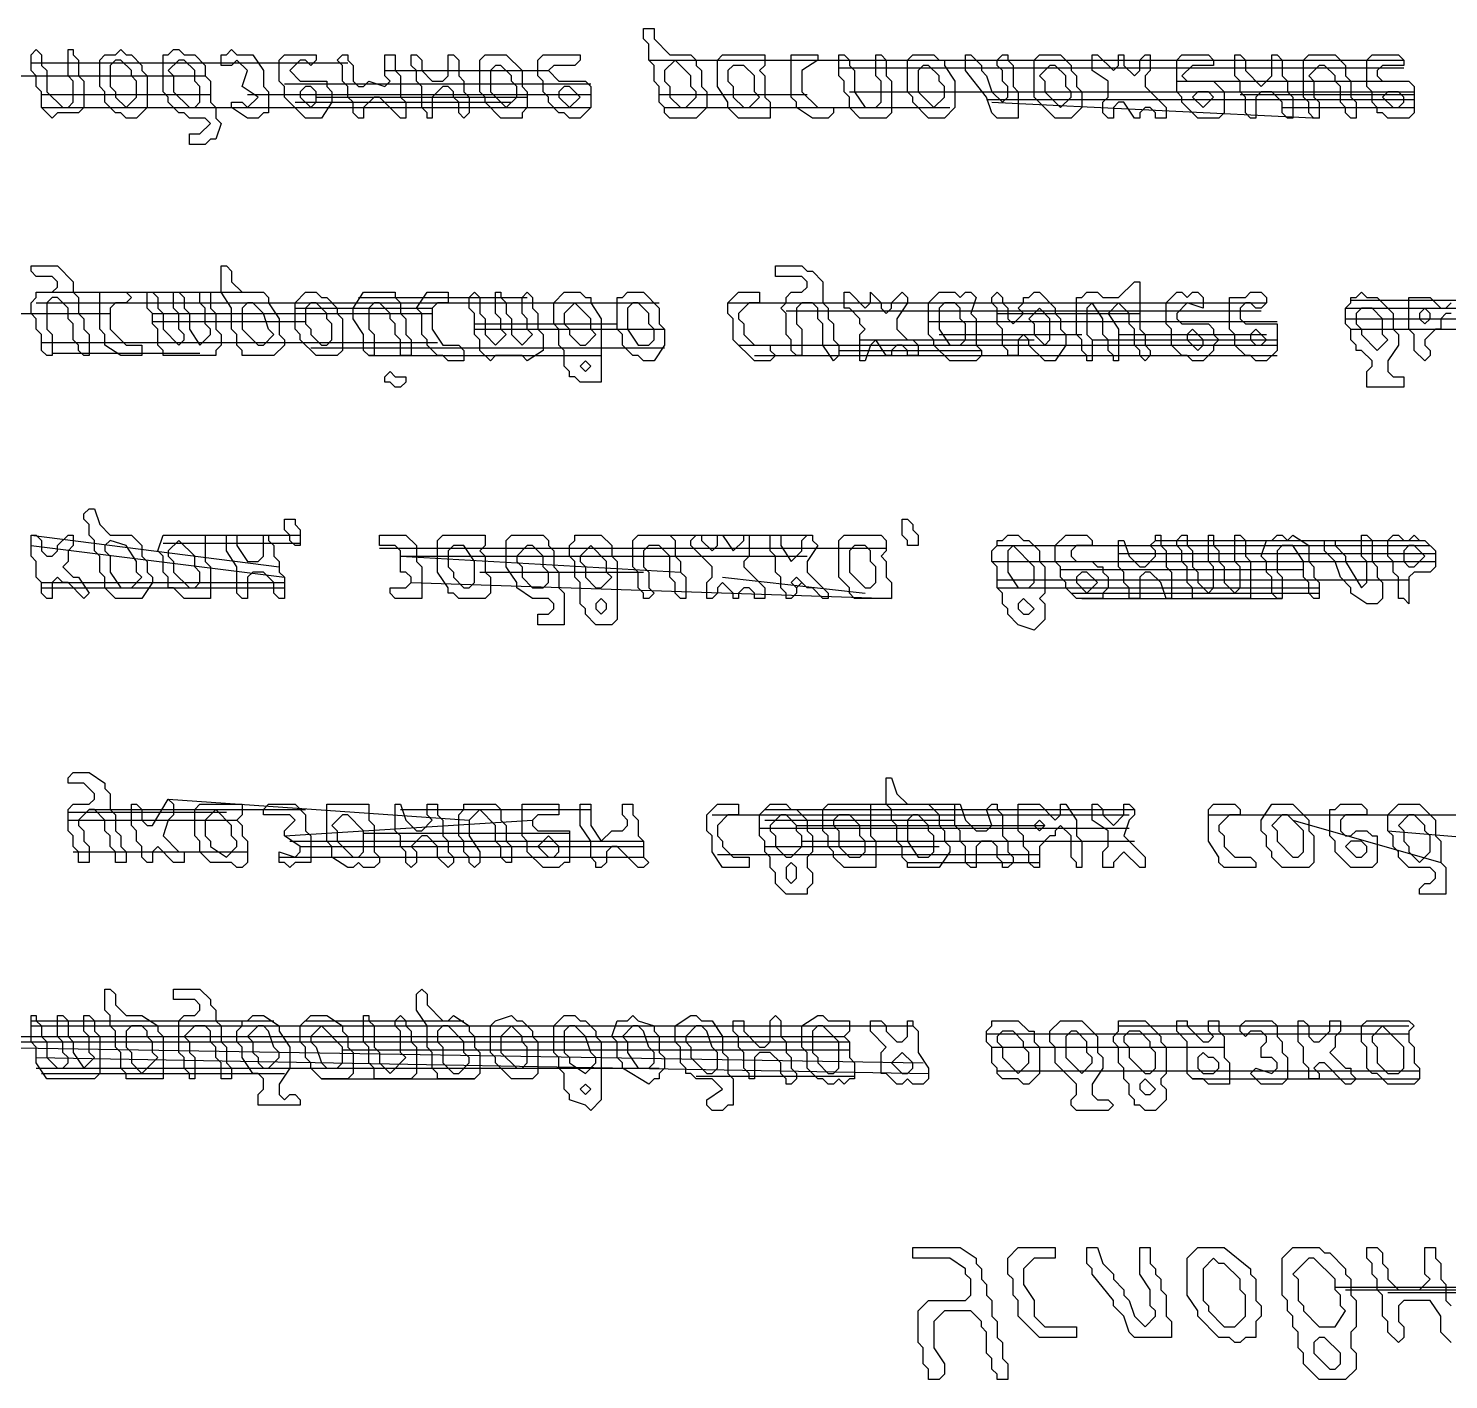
# Model space of a CAD drawing. Header units: metres. Extents: x 5 to 1373, y 11 to 1224.
# Drawn here: x 299.5 to 568.5, y 968 to 1224 of the extents above; entities that cross this region are included whole.
import ezdxf

# ---------------------------------------------------------------- set-up
doc = ezdxf.new("R2010")
doc.units = ezdxf.units.M
doc.layers.add('TRACE_DETAIL', color=7, linetype='Continuous')
doc.layers.add('TRACE_MAIN', color=7, linetype='Continuous')

msp = doc.modelspace()

# ---------------------------------------------------------------- linework, layer by layer
at = {"layer": 'TRACE_DETAIL'}
for points in [[(426, 1207), (421, 1207), (420, 1208), (420, 1209), (419, 1210), (419, 1213), (418, 1214), (418, 1217), (417, 1218), (417, 1221), (416, 1222), (416, 1224), (418, 1224), (418, 1222), (421, 1219), (425, 1219), (426, 1218), (426, 1217), (427, 1216), (427, 1213), (428, 1212), (428, 1209)], [(304, 1207), (302, 1209), (302, 1212), (301, 1213), (301, 1215), (300, 1216), (300, 1219), (301, 1220), (302, 1219), (302, 1217), (303, 1216), (303, 1212), (306, 1209), (307, 1209), (308, 1210), (308, 1214), (307, 1215), (307, 1220), (308, 1220), (308, 1219), (309, 1218), (309, 1215), (310, 1214), (310, 1209), (309, 1208), (305, 1208)], [(320, 1207), (318, 1207), (317, 1208), (316, 1208), (314, 1210), (314, 1212), (313, 1213), (313, 1218), (314, 1219), (316, 1219), (317, 1220), (318, 1219), (319, 1219), (321, 1217), (321, 1216), (322, 1215), (322, 1209)], [(333, 1202), (330, 1202), (330, 1204), (332, 1204), (334, 1206), (333, 1207), (330, 1207), (329, 1208), (328, 1208), (326, 1210), (326, 1211), (325, 1212), (325, 1219), (326, 1219), (327, 1220), (328, 1220), (329, 1219), (331, 1219), (333, 1217), (333, 1215), (334, 1214), (334, 1210), (335, 1209), (335, 1207), (336, 1206), (335, 1203), (334, 1203)], [(343, 1207), (341, 1207), (338, 1209), (338, 1210), (340, 1210), (341, 1209), (343, 1211), (340, 1213), (341, 1216), (339, 1218), (338, 1217), (336, 1217), (336, 1219), (337, 1219), (338, 1220), (339, 1219), (342, 1219), (344, 1216), (344, 1213), (345, 1212), (345, 1208), (344, 1208)], [(355, 1207), (352, 1207), (348, 1211), (348, 1213), (347, 1214), (347, 1218), (348, 1219), (354, 1219), (354, 1218), (353, 1217), (352, 1218), (351, 1218), (349, 1216), (351, 1214), (356, 1214), (356, 1213), (357, 1212), (357, 1210)], [(362, 1207), (361, 1208), (361, 1210), (360, 1211), (360, 1213), (359, 1214), (359, 1217), (358, 1218), (359, 1219), (360, 1219), (360, 1218), (361, 1217), (361, 1214), (362, 1213), (363, 1213), (364, 1214), (367, 1213), (368, 1214), (367, 1215), (367, 1219), (369, 1219), (369, 1216), (370, 1215), (370, 1211), (371, 1210), (371, 1207), (370, 1207), (366, 1211), (365, 1211), (363, 1209), (363, 1207)], [(375, 1207), (375, 1208), (374, 1209), (374, 1213), (373, 1214), (373, 1216), (372, 1217), (372, 1219), (373, 1219), (374, 1218), (374, 1216), (376, 1214), (378, 1214), (379, 1215), (379, 1219), (380, 1219), (381, 1218), (381, 1215), (382, 1214), (382, 1212), (383, 1211), (383, 1208), (382, 1207), (381, 1208), (381, 1210), (380, 1211), (380, 1212), (379, 1213), (378, 1213), (376, 1211), (376, 1207)], [(393, 1207), (389, 1207), (386, 1210), (386, 1211), (385, 1212), (385, 1218), (386, 1219), (390, 1219), (393, 1216), (393, 1213), (394, 1212), (394, 1209), (393, 1208)], [(404, 1207), (402, 1207), (401, 1208), (400, 1208), (398, 1210), (398, 1211), (397, 1212), (397, 1214), (396, 1215), (396, 1218), (397, 1219), (404, 1219), (404, 1218), (403, 1217), (399, 1217), (398, 1216), (400, 1214), (405, 1214), (406, 1213), (406, 1209)], [(434, 1207), (432, 1209), (432, 1210), (430, 1213), (430, 1218), (431, 1219), (439, 1219), (439, 1217), (438, 1216), (439, 1215), (439, 1211), (440, 1210), (440, 1207)], [(451, 1207), (448, 1207), (445, 1209), (445, 1210), (444, 1211), (444, 1219), (449, 1219), (449, 1218), (446, 1216), (446, 1212), (449, 1209), (452, 1209), (452, 1208)], [(462, 1207), (457, 1207), (455, 1209), (455, 1211), (454, 1212), (454, 1214), (453, 1215), (453, 1219), (454, 1219), (455, 1218), (455, 1217), (456, 1216), (456, 1212), (458, 1209), (460, 1209), (461, 1210), (461, 1214), (460, 1215), (460, 1219), (461, 1219), (462, 1218), (462, 1215), (463, 1214), (463, 1208)], [(473, 1207), (470, 1207), (467, 1210), (467, 1211), (466, 1212), (466, 1218), (467, 1219), (471, 1219), (472, 1218), (473, 1218), (473, 1217), (475, 1214), (475, 1209)], [(487, 1207), (483, 1207), (482, 1208), (481, 1211), (477, 1216), (477, 1219), (478, 1219), (480, 1217), (480, 1216), (481, 1215), (482, 1212), (484, 1210), (485, 1211), (485, 1213), (484, 1214), (484, 1216), (483, 1217), (483, 1218), (484, 1219), (485, 1219), (485, 1218), (486, 1217), (486, 1213), (487, 1212)], [(497, 1207), (494, 1207), (490, 1211), (490, 1218), (491, 1219), (495, 1219), (497, 1217), (497, 1216), (498, 1215), (498, 1213), (499, 1212), (499, 1209)], [(504, 1207), (503, 1208), (503, 1210), (504, 1211), (504, 1214), (501, 1216), (501, 1219), (502, 1219), (505, 1216), (506, 1217), (506, 1219), (507, 1219), (507, 1217), (509, 1215), (510, 1216), (510, 1218), (511, 1219), (512, 1219), (512, 1216), (511, 1215), (511, 1213), (515, 1209), (515, 1207), (513, 1207), (513, 1208), (512, 1209), (511, 1209), (510, 1208), (510, 1207), (509, 1207), (507, 1210), (506, 1210), (505, 1209), (505, 1207)], [(525, 1207), (521, 1207), (518, 1210), (518, 1211), (517, 1212), (517, 1218), (518, 1219), (523, 1219), (524, 1218), (524, 1217), (520, 1217), (518, 1215), (519, 1214), (524, 1214), (526, 1212), (526, 1208)], [(531, 1207), (530, 1208), (530, 1211), (529, 1212), (529, 1214), (528, 1215), (528, 1219), (529, 1219), (530, 1218), (530, 1216), (533, 1213), (535, 1215), (535, 1219), (536, 1219), (537, 1218), (537, 1215), (538, 1214), (538, 1212), (539, 1211), (539, 1207), (538, 1207), (537, 1208), (537, 1210), (535, 1212), (533, 1212), (532, 1211), (532, 1207)], [(551, 1207), (550, 1207), (549, 1208), (549, 1209), (548, 1210), (548, 1213), (547, 1214), (547, 1215), (545, 1217), (544, 1217), (542, 1215), (543, 1214), (543, 1211), (544, 1210), (544, 1207), (543, 1207), (542, 1208), (542, 1210), (541, 1211), (541, 1218), (542, 1219), (547, 1219), (549, 1217), (549, 1215), (550, 1214), (550, 1211), (551, 1210)], [(561, 1207), (557, 1207), (556, 1208), (555, 1208), (555, 1209), (554, 1210), (554, 1212), (553, 1213), (553, 1218), (554, 1219), (559, 1219), (560, 1218), (560, 1217), (556, 1217), (555, 1216), (555, 1215), (556, 1214), (561, 1214), (562, 1213), (562, 1208)], [(318, 1209), (320, 1211), (320, 1214), (319, 1215), (319, 1216), (317, 1218), (316, 1218), (315, 1217), (315, 1213), (316, 1212), (316, 1211)], [(331, 1209), (332, 1210), (332, 1213), (331, 1214), (331, 1216), (329, 1218), (328, 1218), (326, 1216), (327, 1215), (327, 1212), (330, 1209)], [(390, 1209), (392, 1211), (392, 1213), (391, 1214), (391, 1215), (389, 1217), (388, 1217), (387, 1216), (387, 1212)], [(424, 1209), (426, 1211), (426, 1212), (425, 1213), (425, 1215), (422, 1218), (420, 1216), (420, 1214), (421, 1213), (421, 1211), (423, 1209)], [(436, 1209), (438, 1211), (437, 1212), (437, 1215), (435, 1217), (433, 1217), (432, 1216), (432, 1214), (433, 1213), (433, 1211), (435, 1209)], [(471, 1209), (473, 1211), (473, 1213), (472, 1214), (472, 1215), (470, 1217), (469, 1217), (468, 1216), (468, 1212)], [(495, 1209), (497, 1211), (497, 1212), (496, 1213), (496, 1215), (494, 1217), (493, 1217), (491, 1215), (492, 1214), (492, 1212)], [(353, 1209), (354, 1210), (354, 1212), (353, 1213), (352, 1213), (351, 1212), (351, 1211)], [(400, 1212), (400, 1211), (402, 1209), (404, 1211), (402, 1213), (401, 1213)], [(520, 1211), (522, 1209), (524, 1211), (523, 1212), (521, 1212)], [(556, 1211), (558, 1209), (559, 1209), (560, 1210), (560, 1211), (559, 1212), (557, 1212)], [(311, 1162), (310, 1162), (309, 1163), (309, 1164), (308, 1165), (308, 1168), (307, 1169), (307, 1171), (305, 1173), (304, 1173), (303, 1172), (303, 1167), (304, 1166), (304, 1162), (303, 1162), (302, 1163), (302, 1166), (301, 1167), (301, 1169), (300, 1170), (300, 1172), (301, 1173), (301, 1174), (304, 1174), (305, 1175), (305, 1176), (304, 1177), (301, 1177), (300, 1178), (300, 1179), (305, 1179), (308, 1176), (308, 1174), (309, 1173), (309, 1170), (310, 1169), (310, 1167), (311, 1166)], [(346, 1162), (340, 1162), (340, 1163), (339, 1164), (339, 1166), (338, 1167), (338, 1171), (336, 1174), (336, 1179), (337, 1179), (338, 1178), (338, 1176), (340, 1174), (344, 1174), (345, 1173), (345, 1172), (347, 1169), (347, 1166), (348, 1165), (348, 1164)], [(452, 1161), (450, 1164), (450, 1168), (449, 1169), (449, 1171), (448, 1172), (446, 1172), (445, 1171), (445, 1168), (446, 1167), (446, 1162), (445, 1162), (444, 1163), (444, 1165), (443, 1166), (443, 1170), (442, 1171), (443, 1172), (443, 1173), (444, 1174), (446, 1174), (447, 1175), (447, 1176), (446, 1177), (441, 1177), (441, 1179), (446, 1179), (447, 1178), (448, 1178), (450, 1176), (450, 1172), (451, 1171), (451, 1169), (452, 1168), (452, 1165), (453, 1164), (453, 1162)], [(500, 1161), (500, 1162), (499, 1163), (499, 1165), (498, 1166), (498, 1173), (499, 1173), (500, 1174), (502, 1174), (503, 1173), (506, 1173), (509, 1176), (510, 1176), (510, 1167), (511, 1166), (511, 1164), (512, 1163), (512, 1162), (511, 1161), (510, 1162), (510, 1163), (509, 1164), (509, 1167), (508, 1168), (508, 1170), (506, 1172), (504, 1170), (506, 1167), (506, 1161), (505, 1161), (505, 1162), (504, 1163), (504, 1165), (503, 1166), (503, 1169), (501, 1172), (500, 1171), (500, 1166), (501, 1165), (501, 1161)], [(321, 1162), (317, 1162), (314, 1164), (314, 1166), (313, 1167), (313, 1174), (318, 1174), (319, 1173), (318, 1172), (316, 1172), (315, 1171), (315, 1167), (318, 1164), (321, 1164)], [(325, 1162), (325, 1163), (324, 1164), (324, 1167), (323, 1168), (323, 1170), (322, 1171), (322, 1174), (323, 1174), (324, 1173), (324, 1171), (325, 1170), (325, 1167), (328, 1164), (329, 1165), (329, 1166), (328, 1167), (328, 1170), (327, 1171), (327, 1174), (328, 1174), (329, 1173), (329, 1171), (330, 1170), (330, 1167), (332, 1164), (334, 1166), (334, 1167), (333, 1168), (333, 1171), (332, 1172), (332, 1174), (334, 1174), (334, 1171), (335, 1170), (335, 1167), (336, 1166), (336, 1164), (335, 1163), (335, 1162)], [(358, 1162), (354, 1162), (351, 1165), (351, 1166), (350, 1167), (350, 1172), (352, 1174), (354, 1174), (355, 1173), (356, 1173), (358, 1171), (358, 1170), (359, 1169), (359, 1163)], [(364, 1162), (363, 1163), (363, 1166), (361, 1169), (361, 1171), (363, 1174), (369, 1174), (369, 1173), (370, 1172), (370, 1170), (371, 1169), (371, 1166), (372, 1165), (372, 1162), (370, 1162), (370, 1165), (369, 1166), (369, 1168), (368, 1169), (368, 1170), (366, 1172), (365, 1172), (364, 1171), (364, 1167), (365, 1166), (365, 1162)], [(382, 1161), (379, 1161), (378, 1162), (377, 1162), (375, 1164), (375, 1165), (374, 1166), (374, 1170), (373, 1171), (375, 1174), (379, 1174), (379, 1172), (377, 1172), (376, 1171), (376, 1167), (378, 1164), (381, 1164), (382, 1163)], [(387, 1161), (385, 1163), (385, 1165), (384, 1166), (384, 1170), (383, 1171), (383, 1173), (384, 1174), (385, 1173), (385, 1170), (386, 1169), (386, 1166), (388, 1164), (390, 1166), (389, 1167), (389, 1169), (388, 1170), (388, 1174), (389, 1174), (389, 1173), (390, 1172), (390, 1170), (391, 1169), (391, 1166), (393, 1164), (395, 1166), (394, 1167), (394, 1169), (393, 1170), (393, 1173), (394, 1174), (395, 1173), (395, 1171), (396, 1170), (396, 1167), (397, 1166), (397, 1163), (394, 1161), (393, 1162), (388, 1162)], [(408, 1157), (404, 1157), (403, 1158), (402, 1158), (402, 1159), (401, 1160), (401, 1163), (400, 1164), (400, 1167), (399, 1168), (399, 1172), (401, 1174), (404, 1174), (405, 1173), (406, 1173), (406, 1172), (408, 1169)], [(418, 1161), (416, 1161), (415, 1162), (414, 1162), (412, 1164), (412, 1166), (411, 1167), (411, 1173), (412, 1173), (413, 1174), (416, 1174), (419, 1171), (419, 1168), (420, 1167), (420, 1164)], [(440, 1161), (437, 1161), (433, 1165), (433, 1169), (432, 1170), (432, 1172), (434, 1174), (438, 1174), (438, 1172), (436, 1172), (434, 1170), (434, 1169), (435, 1168), (435, 1166), (437, 1164), (440, 1164), (440, 1163), (441, 1162)], [(457, 1161), (457, 1166), (458, 1167), (457, 1168), (457, 1169), (455, 1171), (454, 1171), (454, 1174), (455, 1174), (458, 1171), (459, 1172), (459, 1174), (461, 1172), (461, 1171), (462, 1170), (463, 1171), (463, 1172), (465, 1174), (466, 1173), (466, 1172), (464, 1169), (464, 1167), (466, 1165), (467, 1165), (468, 1164), (468, 1162), (466, 1162), (466, 1163), (465, 1164), (464, 1164), (463, 1163), (463, 1162), (462, 1162), (460, 1165), (459, 1164), (458, 1161)], [(474, 1161), (471, 1164), (471, 1165), (470, 1166), (470, 1172), (472, 1174), (475, 1174), (476, 1173), (477, 1174), (478, 1174), (479, 1173), (478, 1170), (479, 1169), (479, 1164), (480, 1163), (480, 1162), (479, 1161)], [(494, 1161), (492, 1161), (489, 1164), (489, 1165), (488, 1166), (487, 1165), (487, 1162), (485, 1162), (485, 1163), (484, 1164), (484, 1167), (483, 1168), (483, 1171), (482, 1172), (482, 1173), (483, 1174), (484, 1173), (484, 1172), (485, 1171), (485, 1169), (486, 1168), (488, 1170), (487, 1171), (488, 1172), (488, 1173), (489, 1173), (490, 1174), (491, 1174), (494, 1171), (494, 1170), (495, 1169), (495, 1167), (496, 1166), (496, 1164)], [(522, 1161), (520, 1161), (519, 1162), (518, 1162), (516, 1164), (516, 1167), (515, 1168), (515, 1172), (517, 1174), (518, 1174), (519, 1173), (520, 1174), (521, 1174), (522, 1173), (522, 1171), (519, 1172), (517, 1170), (517, 1169), (518, 1168), (523, 1168), (524, 1167), (524, 1166), (525, 1165), (524, 1164), (524, 1163)], [(534, 1161), (532, 1161), (531, 1162), (530, 1162), (528, 1164), (528, 1166), (527, 1167), (527, 1173), (530, 1173), (531, 1174), (533, 1174), (534, 1173), (534, 1172), (533, 1171), (532, 1171), (531, 1172), (530, 1172), (529, 1171), (529, 1169), (530, 1168), (536, 1168), (536, 1163)], [(560, 1156), (553, 1156), (553, 1159), (554, 1160), (554, 1161), (552, 1163), (551, 1163), (551, 1164), (550, 1165), (550, 1167), (549, 1168), (549, 1171), (550, 1172), (550, 1173), (551, 1173), (552, 1174), (553, 1173), (555, 1173), (558, 1170), (558, 1167), (559, 1166), (559, 1164), (557, 1161), (557, 1159), (558, 1158), (560, 1158)], [(344, 1164), (346, 1166), (345, 1167), (344, 1170), (342, 1172), (341, 1172), (340, 1171), (340, 1167), (343, 1164)], [(356, 1164), (357, 1165), (357, 1168), (356, 1169), (356, 1170), (354, 1172), (353, 1172), (352, 1171), (352, 1168), (353, 1167), (353, 1166), (355, 1164)], [(405, 1164), (407, 1166), (406, 1167), (406, 1169), (403, 1172), (401, 1170), (401, 1168), (402, 1167), (402, 1166), (404, 1164)], [(417, 1164), (418, 1165), (418, 1167), (417, 1168), (417, 1170), (415, 1172), (414, 1172), (413, 1171), (413, 1167), (415, 1164)], [(474, 1164), (476, 1164), (477, 1165), (477, 1168), (476, 1169), (476, 1171), (475, 1172), (473, 1172), (472, 1171), (472, 1167)], [(492, 1164), (493, 1165), (493, 1169), (491, 1171), (489, 1169), (490, 1168), (490, 1166)], [(555, 1163), (557, 1165), (556, 1166), (556, 1169), (554, 1171), (552, 1171), (551, 1170), (551, 1168), (552, 1167), (552, 1166)], [(563, 1169), (564, 1168), (565, 1169), (565, 1170), (564, 1171), (563, 1170)], [(521, 1163), (522, 1164), (522, 1165), (520, 1167), (519, 1166), (519, 1165)], [(531, 1166), (531, 1165), (532, 1164), (533, 1164), (534, 1165), (532, 1167)], [(404, 1160), (405, 1159), (406, 1160), (405, 1161)], [(371, 1157), (370, 1156), (369, 1156), (368, 1157), (367, 1157), (367, 1158), (368, 1159), (369, 1158), (371, 1158)], [(321, 1116), (316, 1116), (314, 1118), (314, 1120), (313, 1121), (313, 1124), (312, 1125), (312, 1127), (311, 1128), (311, 1130), (310, 1131), (310, 1132), (311, 1133), (312, 1133), (313, 1130), (315, 1128), (319, 1128), (321, 1126), (321, 1124), (322, 1123), (322, 1121), (323, 1120), (323, 1119)], [(351, 1126), (350, 1126), (349, 1127), (349, 1128), (348, 1129), (348, 1131), (350, 1131), (350, 1130), (351, 1129)], [(468, 1126), (466, 1126), (466, 1127), (465, 1128), (465, 1131), (466, 1131), (467, 1130), (467, 1129), (468, 1128)], [(303, 1116), (302, 1117), (302, 1119), (301, 1120), (301, 1123), (300, 1124), (300, 1128), (301, 1128), (302, 1127), (302, 1125), (303, 1124), (304, 1124), (305, 1125), (305, 1126), (307, 1128), (308, 1128), (308, 1126), (307, 1125), (307, 1123), (306, 1122), (308, 1120), (309, 1120), (311, 1117), (310, 1116), (307, 1119), (306, 1119), (305, 1120), (304, 1119), (304, 1116)], [(334, 1116), (329, 1116), (327, 1118), (326, 1118), (326, 1120), (325, 1121), (325, 1124), (324, 1125), (325, 1128), (333, 1128), (333, 1123), (334, 1122)], [(340, 1116), (339, 1117), (339, 1122), (337, 1125), (337, 1128), (339, 1128), (339, 1126), (341, 1123), (343, 1123), (344, 1124), (344, 1128), (345, 1128), (345, 1127), (346, 1126), (346, 1124), (347, 1123), (347, 1121), (348, 1120), (348, 1116), (347, 1116), (346, 1117), (346, 1119), (344, 1121), (342, 1121), (341, 1120), (341, 1116)], [(374, 1116), (369, 1116), (368, 1117), (368, 1118), (371, 1118), (372, 1119), (372, 1120), (371, 1121), (370, 1121), (370, 1125), (369, 1126), (366, 1126), (366, 1128), (371, 1128), (373, 1126), (373, 1123), (374, 1122)], [(379, 1117), (379, 1118), (377, 1121), (377, 1127), (378, 1128), (386, 1128), (386, 1126), (385, 1125), (386, 1124), (386, 1121), (387, 1120), (387, 1117), (386, 1116), (381, 1116), (380, 1117)], [(401, 1111), (396, 1111), (396, 1113), (398, 1113), (399, 1114), (399, 1115), (398, 1116), (395, 1116), (392, 1118), (392, 1119), (390, 1122), (390, 1127), (391, 1128), (397, 1128), (398, 1127), (398, 1126), (399, 1125), (399, 1122), (400, 1121), (400, 1118), (401, 1117)], [(410, 1111), (407, 1111), (405, 1113), (405, 1114), (404, 1115), (404, 1119), (403, 1120), (403, 1123), (402, 1124), (402, 1126), (403, 1127), (403, 1128), (408, 1128), (410, 1126), (410, 1124), (411, 1123), (411, 1112)], [(416, 1116), (416, 1117), (415, 1118), (415, 1121), (414, 1122), (414, 1127), (415, 1128), (421, 1128), (422, 1127), (422, 1124), (423, 1123), (423, 1121), (424, 1120), (424, 1116), (423, 1116), (422, 1117), (422, 1119), (421, 1120), (421, 1124), (419, 1126), (417, 1126), (416, 1125), (416, 1122), (417, 1121), (417, 1118), (418, 1117), (417, 1116)], [(428, 1116), (428, 1119), (429, 1120), (429, 1122), (425, 1126), (425, 1127), (426, 1128), (427, 1128), (427, 1127), (429, 1125), (430, 1126), (430, 1128), (431, 1128), (433, 1125), (435, 1127), (435, 1128), (436, 1128), (436, 1124), (435, 1123), (435, 1122), (439, 1118), (439, 1116), (437, 1116), (437, 1117), (436, 1118), (435, 1118), (434, 1117), (434, 1116), (433, 1116), (433, 1117), (431, 1119), (430, 1118), (430, 1117), (429, 1116)], [(443, 1116), (443, 1117), (442, 1118), (442, 1120), (441, 1121), (441, 1124), (440, 1125), (440, 1128), (442, 1128), (442, 1126), (444, 1123), (446, 1125), (446, 1127), (447, 1128), (448, 1128), (448, 1127), (449, 1126), (447, 1123), (447, 1121), (451, 1117), (451, 1116), (450, 1116), (448, 1118), (447, 1118), (446, 1119), (445, 1118), (445, 1117), (444, 1116)], [(456, 1116), (455, 1117), (455, 1118), (453, 1120), (453, 1127), (454, 1128), (461, 1128), (462, 1127), (462, 1125), (461, 1124), (462, 1123), (462, 1120), (463, 1119), (463, 1116)], [(490, 1110), (487, 1111), (485, 1113), (485, 1114), (484, 1115), (484, 1117), (483, 1118), (483, 1122), (482, 1123), (482, 1125), (483, 1126), (483, 1127), (484, 1127), (485, 1128), (487, 1128), (488, 1127), (489, 1127), (491, 1125), (491, 1123), (492, 1122), (492, 1117), (491, 1116), (492, 1115), (492, 1112)], [(503, 1116), (498, 1116), (496, 1118), (496, 1119), (495, 1120), (495, 1122), (494, 1123), (494, 1126), (496, 1128), (500, 1128), (501, 1127), (501, 1126), (498, 1126), (497, 1125), (497, 1124), (498, 1123), (501, 1123), (502, 1122), (503, 1122), (503, 1121), (504, 1120), (504, 1118), (503, 1117)], [(508, 1116), (508, 1118), (507, 1119), (507, 1121), (506, 1122), (506, 1127), (507, 1127), (508, 1124), (510, 1122), (511, 1122), (513, 1124), (513, 1125), (512, 1126), (513, 1127), (513, 1128), (514, 1128), (514, 1126), (515, 1125), (515, 1122), (516, 1121), (516, 1116), (515, 1116), (514, 1119), (512, 1121), (511, 1121), (510, 1120), (510, 1116)], [(520, 1116), (520, 1118), (519, 1119), (519, 1122), (518, 1123), (518, 1125), (517, 1126), (517, 1127), (518, 1128), (519, 1128), (519, 1126), (520, 1125), (520, 1122), (521, 1121), (521, 1119), (523, 1117), (524, 1118), (524, 1122), (523, 1123), (523, 1128), (524, 1128), (524, 1126), (525, 1125), (525, 1123), (526, 1122), (526, 1119), (528, 1117), (529, 1118), (529, 1122), (528, 1123), (528, 1128), (529, 1128), (530, 1127), (530, 1124), (531, 1123), (531, 1116)], [(544, 1116), (543, 1116), (542, 1117), (542, 1119), (541, 1120), (541, 1123), (539, 1126), (537, 1126), (536, 1125), (536, 1121), (537, 1120), (537, 1116), (536, 1116), (535, 1117), (535, 1120), (534, 1121), (534, 1123), (533, 1124), (534, 1127), (535, 1127), (536, 1128), (537, 1128), (538, 1127), (539, 1128), (542, 1126), (542, 1123), (543, 1122), (543, 1120), (544, 1119)], [(555, 1115), (553, 1115), (550, 1117), (550, 1118), (548, 1120), (547, 1123), (545, 1125), (545, 1127), (547, 1127), (547, 1126), (549, 1124), (549, 1123), (552, 1118), (553, 1119), (553, 1123), (552, 1124), (552, 1128), (553, 1128), (554, 1127), (554, 1123), (555, 1122), (555, 1120), (556, 1119), (556, 1116)], [(561, 1115), (560, 1116), (559, 1116), (559, 1120), (558, 1121), (558, 1123), (557, 1124), (557, 1127), (558, 1128), (559, 1128), (560, 1127), (561, 1127), (562, 1128), (563, 1127), (564, 1127), (566, 1125), (566, 1122), (565, 1121), (562, 1121), (561, 1120)], [(319, 1118), (321, 1120), (320, 1121), (320, 1123), (318, 1126), (315, 1127), (314, 1126), (314, 1125), (315, 1124), (315, 1121), (317, 1118)], [(331, 1118), (332, 1119), (332, 1121), (331, 1122), (331, 1124), (328, 1127), (326, 1125), (326, 1124), (327, 1123), (327, 1121), (330, 1118)], [(383, 1118), (384, 1119), (384, 1123), (382, 1126), (380, 1126), (379, 1125), (379, 1122), (380, 1121), (380, 1120), (382, 1118)], [(397, 1118), (398, 1119), (398, 1121), (397, 1122), (397, 1124), (395, 1126), (394, 1126), (392, 1124), (392, 1123), (393, 1122), (393, 1120), (395, 1118)], [(408, 1118), (410, 1120), (409, 1121), (409, 1123), (406, 1126), (404, 1124), (404, 1123), (405, 1122), (405, 1120), (407, 1118)], [(459, 1118), (460, 1119), (460, 1122), (459, 1123), (459, 1125), (458, 1126), (456, 1126), (455, 1125), (455, 1121), (458, 1118)], [(489, 1118), (490, 1119), (490, 1122), (486, 1126), (485, 1125), (485, 1121), (487, 1118)], [(560, 1125), (560, 1123), (561, 1122), (562, 1122), (564, 1124), (562, 1126), (561, 1126)], [(444, 1119), (445, 1118), (446, 1119), (445, 1120)], [(498, 1120), (498, 1119), (500, 1117), (502, 1119), (500, 1121), (499, 1121)], [(407, 1114), (408, 1113), (409, 1114), (409, 1115), (408, 1116), (407, 1115)], [(487, 1115), (487, 1114), (488, 1113), (489, 1113), (490, 1114), (488, 1116)], [(318, 1066), (316, 1066), (316, 1068), (315, 1069), (315, 1071), (314, 1072), (314, 1074), (312, 1076), (311, 1076), (309, 1074), (309, 1073), (310, 1072), (310, 1070), (311, 1069), (311, 1066), (309, 1066), (309, 1068), (308, 1069), (308, 1071), (307, 1072), (307, 1076), (308, 1077), (311, 1077), (312, 1078), (312, 1079), (310, 1081), (307, 1081), (307, 1082), (308, 1083), (311, 1083), (314, 1081), (314, 1080), (315, 1079), (315, 1076), (316, 1075), (316, 1072), (317, 1071), (317, 1069), (318, 1068)], [(472, 1065), (466, 1065), (466, 1066), (465, 1067), (465, 1069), (464, 1070), (464, 1073), (463, 1074), (463, 1076), (462, 1077), (462, 1082), (463, 1082), (464, 1079), (466, 1077), (470, 1077), (472, 1075), (472, 1073), (473, 1072), (473, 1070), (474, 1069), (474, 1068)], [(322, 1066), (321, 1067), (321, 1069), (320, 1070), (320, 1072), (319, 1073), (319, 1077), (320, 1077), (321, 1076), (321, 1074), (322, 1073), (323, 1073), (326, 1078), (327, 1077), (327, 1075), (326, 1074), (325, 1071), (328, 1068), (329, 1068), (329, 1066), (327, 1066), (324, 1069), (323, 1068), (323, 1066)], [(340, 1065), (339, 1065), (338, 1066), (334, 1066), (332, 1068), (332, 1070), (331, 1071), (331, 1076), (332, 1077), (340, 1077), (340, 1075), (339, 1074), (340, 1073), (340, 1071), (341, 1070), (341, 1066)], [(337, 1067), (339, 1069), (339, 1070), (338, 1071), (338, 1073), (335, 1076), (333, 1074), (333, 1071), (334, 1070), (334, 1069)], [(353, 1066), (350, 1066), (349, 1065), (348, 1066), (347, 1066), (347, 1068), (350, 1067), (351, 1068), (351, 1069), (348, 1071), (348, 1072), (350, 1074), (349, 1075), (344, 1075), (344, 1076), (345, 1077), (350, 1077), (352, 1075), (352, 1072), (353, 1071)], [(365, 1065), (363, 1065), (362, 1066), (361, 1065), (360, 1065), (357, 1067), (357, 1069), (356, 1070), (356, 1077), (364, 1077), (364, 1074), (365, 1073), (365, 1068), (366, 1067), (366, 1066)], [(372, 1065), (371, 1066), (371, 1068), (370, 1069), (370, 1071), (369, 1072), (369, 1077), (370, 1077), (371, 1074), (373, 1072), (374, 1072), (376, 1074), (375, 1075), (375, 1077), (377, 1077), (377, 1075), (378, 1074), (378, 1071), (379, 1070), (379, 1068), (380, 1067), (380, 1066), (379, 1065), (377, 1067), (377, 1069), (375, 1071), (374, 1071), (372, 1069), (373, 1068), (373, 1066)], [(384, 1065), (383, 1066), (383, 1067), (382, 1068), (382, 1070), (381, 1071), (381, 1075), (382, 1076), (382, 1077), (388, 1077), (389, 1076), (389, 1074), (390, 1073), (390, 1070), (391, 1069), (391, 1066), (390, 1066), (389, 1067), (389, 1069), (388, 1070), (388, 1073), (385, 1076), (383, 1074), (383, 1071), (385, 1068), (385, 1066)], [(402, 1066), (401, 1066), (400, 1065), (397, 1065), (394, 1068), (394, 1070), (393, 1071), (393, 1077), (400, 1077), (400, 1075), (396, 1075), (395, 1074), (395, 1073), (396, 1072), (402, 1072)], [(407, 1065), (407, 1066), (406, 1067), (406, 1070), (404, 1073), (404, 1077), (406, 1077), (406, 1073), (408, 1070), (410, 1072), (412, 1072), (413, 1073), (413, 1074), (412, 1075), (412, 1077), (414, 1077), (414, 1075), (415, 1074), (415, 1071), (416, 1070), (416, 1067), (417, 1066), (416, 1065), (415, 1065), (411, 1069), (410, 1069), (409, 1068), (409, 1066), (408, 1065)], [(431, 1065), (429, 1068), (429, 1071), (428, 1072), (428, 1075), (430, 1077), (434, 1077), (434, 1075), (432, 1075), (430, 1073), (430, 1071), (431, 1070), (431, 1069), (433, 1067), (436, 1067), (436, 1065)], [(447, 1060), (443, 1060), (441, 1062), (441, 1064), (440, 1065), (440, 1067), (439, 1068), (439, 1070), (438, 1071), (438, 1075), (440, 1077), (443, 1077), (444, 1076), (445, 1076), (447, 1074), (447, 1072), (448, 1071), (448, 1068), (447, 1067), (447, 1065), (448, 1064), (448, 1062), (447, 1061)], [(454, 1065), (452, 1067), (452, 1068), (451, 1069), (451, 1071), (450, 1072), (450, 1076), (451, 1077), (459, 1077), (459, 1071), (460, 1070), (460, 1065)], [(478, 1065), (477, 1066), (477, 1069), (476, 1070), (476, 1072), (475, 1073), (475, 1077), (476, 1077), (477, 1074), (479, 1072), (481, 1072), (482, 1073), (481, 1076), (482, 1077), (483, 1077), (483, 1076), (484, 1075), (484, 1071), (485, 1070), (485, 1068), (486, 1067), (486, 1066), (485, 1065), (484, 1065), (484, 1066), (483, 1067), (483, 1069), (482, 1070), (480, 1070), (479, 1069), (479, 1065)], [(490, 1065), (489, 1066), (489, 1068), (488, 1069), (488, 1071), (487, 1072), (487, 1077), (491, 1077), (494, 1074), (495, 1075), (495, 1077), (496, 1077), (498, 1074), (498, 1071), (499, 1070), (499, 1065), (498, 1065), (498, 1066), (497, 1067), (497, 1071), (495, 1073), (494, 1072), (494, 1071), (493, 1071), (491, 1069), (491, 1065)], [(503, 1065), (503, 1068), (504, 1069), (504, 1072), (501, 1074), (501, 1077), (502, 1077), (503, 1076), (503, 1075), (505, 1073), (507, 1075), (507, 1077), (508, 1077), (509, 1076), (509, 1075), (508, 1074), (507, 1071), (511, 1067), (511, 1065), (510, 1065), (507, 1068), (505, 1066), (505, 1065)], [(532, 1065), (526, 1065), (525, 1066), (525, 1067), (523, 1070), (523, 1076), (524, 1077), (528, 1077), (529, 1076), (529, 1075), (527, 1075), (525, 1073), (525, 1072), (526, 1071), (526, 1069), (528, 1067), (531, 1067), (532, 1066)], [(542, 1065), (537, 1065), (535, 1067), (535, 1068), (534, 1069), (534, 1071), (533, 1072), (533, 1074), (535, 1077), (539, 1077), (542, 1074), (542, 1072), (543, 1071), (543, 1066)], [(554, 1065), (550, 1065), (547, 1068), (547, 1070), (546, 1071), (546, 1076), (547, 1076), (548, 1077), (552, 1077), (553, 1076), (553, 1075), (549, 1075), (548, 1074), (548, 1072), (549, 1071), (550, 1071), (551, 1072), (553, 1072), (554, 1071), (555, 1071), (555, 1066)], [(568, 1060), (563, 1060), (563, 1061), (564, 1062), (565, 1062), (566, 1063), (566, 1064), (565, 1065), (561, 1065), (559, 1067), (559, 1068), (558, 1069), (558, 1071), (557, 1072), (557, 1075), (559, 1077), (563, 1077), (566, 1074), (566, 1071), (567, 1070), (567, 1066), (568, 1065)], [(362, 1067), (363, 1068), (363, 1072), (360, 1075), (359, 1075), (357, 1073), (358, 1072), (358, 1070), (361, 1067)], [(444, 1067), (446, 1069), (446, 1071), (445, 1072), (445, 1073), (443, 1075), (442, 1075), (440, 1073), (440, 1072), (441, 1071), (441, 1069), (443, 1067)], [(457, 1067), (458, 1068), (458, 1070), (457, 1071), (457, 1073), (455, 1075), (453, 1075), (452, 1074), (452, 1073), (453, 1072), (453, 1069), (455, 1067)], [(470, 1067), (471, 1068), (471, 1071), (470, 1072), (470, 1073), (468, 1075), (467, 1075), (466, 1074), (466, 1070), (468, 1067)], [(490, 1073), (491, 1072), (492, 1073), (491, 1074)], [(540, 1067), (541, 1068), (541, 1072), (538, 1075), (537, 1075), (535, 1073), (536, 1072), (536, 1070), (539, 1067)], [(563, 1066), (565, 1068), (565, 1071), (564, 1072), (564, 1073), (562, 1075), (561, 1075), (559, 1073), (560, 1072), (560, 1070), (561, 1069), (561, 1068)], [(396, 1069), (398, 1067), (399, 1067), (400, 1068), (400, 1069), (398, 1071)], [(549, 1069), (551, 1067), (552, 1067), (553, 1068), (553, 1069), (552, 1070), (550, 1070)], [(444, 1062), (445, 1063), (445, 1065), (444, 1066), (443, 1065), (443, 1063)], [(325, 1025), (318, 1025), (318, 1026), (317, 1027), (317, 1030), (316, 1031), (316, 1034), (315, 1035), (315, 1037), (314, 1038), (314, 1042), (315, 1042), (316, 1041), (316, 1039), (318, 1037), (321, 1037), (324, 1035), (324, 1034), (325, 1033)], [(338, 1025), (336, 1025), (336, 1028), (335, 1029), (335, 1031), (334, 1032), (334, 1034), (333, 1035), (331, 1035), (329, 1033), (330, 1032), (330, 1030), (331, 1029), (331, 1025), (330, 1025), (330, 1026), (329, 1027), (329, 1029), (328, 1030), (328, 1036), (329, 1037), (331, 1037), (332, 1038), (332, 1039), (331, 1040), (327, 1040), (327, 1042), (332, 1042), (334, 1040), (334, 1039), (335, 1038), (335, 1036), (336, 1035), (336, 1032), (337, 1031), (337, 1028), (338, 1027)], [(384, 1025), (377, 1025), (377, 1026), (376, 1027), (376, 1030), (375, 1031), (375, 1035), (373, 1038), (373, 1041), (374, 1042), (375, 1041), (375, 1039), (378, 1036), (379, 1036), (380, 1037), (383, 1035), (383, 1034), (384, 1033), (384, 1031), (385, 1030), (385, 1026)], [(303, 1025), (301, 1028), (301, 1031), (300, 1032), (300, 1037), (301, 1037), (301, 1036), (302, 1035), (302, 1033), (303, 1032), (303, 1029), (305, 1027), (306, 1027), (307, 1028), (307, 1029), (306, 1030), (306, 1032), (305, 1033), (305, 1037), (306, 1037), (307, 1036), (307, 1033), (308, 1032), (308, 1030), (310, 1027), (312, 1029), (311, 1030), (311, 1033), (310, 1034), (310, 1037), (311, 1037), (312, 1036), (312, 1034), (313, 1033), (313, 1026), (312, 1025)], [(351, 1020), (343, 1020), (343, 1022), (344, 1023), (344, 1025), (343, 1026), (342, 1026), (340, 1029), (340, 1031), (339, 1032), (339, 1034), (340, 1035), (340, 1036), (341, 1036), (342, 1037), (344, 1037), (347, 1035), (347, 1034), (349, 1031), (349, 1027), (347, 1024), (347, 1022), (348, 1021), (349, 1022), (350, 1022), (351, 1021)], [(360, 1025), (355, 1025), (353, 1027), (353, 1028), (352, 1029), (352, 1031), (351, 1032), (351, 1035), (353, 1037), (356, 1037), (359, 1035), (359, 1034), (360, 1033), (360, 1031), (361, 1030), (361, 1026)], [(365, 1025), (365, 1027), (364, 1028), (364, 1031), (363, 1032), (363, 1037), (364, 1037), (364, 1036), (365, 1035), (365, 1031), (366, 1030), (366, 1028), (368, 1026), (371, 1029), (370, 1030), (370, 1034), (369, 1035), (369, 1036), (370, 1037), (371, 1036), (371, 1035), (372, 1034), (372, 1032), (373, 1031), (373, 1026), (372, 1025)], [(395, 1025), (391, 1025), (388, 1028), (388, 1029), (387, 1030), (387, 1035), (388, 1036), (391, 1037), (392, 1036), (393, 1036), (395, 1034), (395, 1033), (396, 1032), (396, 1026)], [(406, 1019), (405, 1020), (402, 1021), (402, 1022), (401, 1023), (401, 1026), (400, 1027), (400, 1029), (399, 1030), (399, 1035), (401, 1037), (403, 1037), (404, 1036), (405, 1036), (407, 1034), (407, 1033), (408, 1032), (408, 1021)], [(419, 1025), (418, 1025), (417, 1024), (412, 1027), (412, 1028), (411, 1029), (411, 1032), (410, 1033), (411, 1036), (413, 1036), (414, 1037), (415, 1036), (418, 1035), (418, 1034), (419, 1033), (419, 1030), (420, 1029), (420, 1027), (419, 1026)], [(431, 1019), (429, 1019), (428, 1020), (428, 1021), (431, 1023), (429, 1025), (426, 1025), (425, 1026), (424, 1026), (424, 1027), (423, 1028), (423, 1031), (422, 1032), (422, 1035), (425, 1037), (426, 1037), (427, 1036), (429, 1036), (431, 1033), (431, 1030), (432, 1029), (432, 1026), (433, 1025), (433, 1020), (432, 1020)], [(445, 1025), (444, 1024), (443, 1024), (443, 1025), (442, 1026), (442, 1028), (440, 1030), (438, 1030), (437, 1029), (437, 1025), (436, 1025), (436, 1026), (435, 1027), (435, 1030), (434, 1031), (434, 1033), (433, 1034), (433, 1036), (435, 1036), (435, 1034), (438, 1031), (439, 1031), (440, 1032), (440, 1036), (441, 1037), (442, 1036), (442, 1033), (443, 1032), (443, 1030), (444, 1029), (444, 1027), (445, 1026)], [(454, 1024), (453, 1025), (452, 1024), (451, 1024), (450, 1025), (449, 1025), (447, 1027), (447, 1030), (446, 1031), (446, 1035), (449, 1037), (450, 1037), (451, 1036), (455, 1036), (455, 1034), (454, 1033), (455, 1032), (455, 1029), (456, 1028), (456, 1025), (455, 1025)], [(469, 1024), (467, 1024), (466, 1025), (465, 1024), (464, 1024), (462, 1026), (461, 1026), (461, 1030), (462, 1031), (459, 1034), (459, 1036), (461, 1036), (462, 1035), (462, 1034), (464, 1032), (465, 1032), (466, 1033), (466, 1036), (467, 1036), (467, 1035), (468, 1034), (468, 1030), (470, 1027), (470, 1025)], [(489, 1024), (488, 1024), (487, 1025), (484, 1025), (483, 1026), (483, 1027), (482, 1028), (482, 1031), (481, 1032), (481, 1034), (482, 1035), (482, 1036), (487, 1036), (489, 1034), (490, 1034), (490, 1032), (491, 1031), (491, 1026)], [(504, 1019), (498, 1019), (497, 1020), (497, 1021), (498, 1022), (498, 1024), (494, 1028), (494, 1031), (493, 1032), (493, 1034), (495, 1036), (499, 1036), (502, 1033), (502, 1030), (503, 1029), (503, 1027), (501, 1024), (501, 1022), (502, 1021), (504, 1021), (505, 1020)], [(513, 1019), (511, 1019), (510, 1020), (509, 1020), (509, 1021), (508, 1022), (508, 1024), (507, 1025), (507, 1027), (506, 1028), (506, 1031), (505, 1032), (505, 1033), (506, 1034), (506, 1036), (511, 1036), (514, 1033), (514, 1032), (515, 1031), (515, 1026), (514, 1025), (514, 1024), (515, 1023), (515, 1021)], [(527, 1024), (523, 1024), (522, 1025), (520, 1025), (519, 1026), (519, 1032), (517, 1034), (517, 1036), (519, 1036), (519, 1035), (522, 1032), (523, 1032), (524, 1033), (523, 1034), (523, 1036), (525, 1036), (525, 1034), (526, 1033), (526, 1029), (527, 1028)], [(537, 1024), (533, 1024), (531, 1026), (532, 1027), (535, 1026), (536, 1027), (536, 1028), (535, 1029), (533, 1029), (533, 1031), (534, 1032), (534, 1033), (533, 1034), (531, 1034), (530, 1033), (529, 1034), (529, 1035), (530, 1036), (535, 1036), (536, 1035), (536, 1033), (537, 1032), (537, 1030), (538, 1029), (538, 1025)], [(550, 1024), (549, 1024), (545, 1028), (544, 1028), (543, 1027), (544, 1026), (544, 1025), (542, 1025), (542, 1027), (541, 1028), (541, 1031), (540, 1032), (540, 1036), (541, 1036), (542, 1035), (542, 1033), (543, 1032), (544, 1032), (546, 1034), (546, 1036), (548, 1036), (548, 1034), (547, 1033), (547, 1031), (546, 1030), (549, 1027), (550, 1027), (550, 1026), (551, 1025)], [(562, 1024), (557, 1024), (555, 1026), (554, 1026), (553, 1027), (553, 1031), (552, 1032), (552, 1035), (553, 1036), (561, 1036), (562, 1035), (561, 1034), (561, 1032), (562, 1031), (562, 1028), (563, 1027), (563, 1025)], [(321, 1026), (324, 1029), (323, 1030), (323, 1032), (322, 1033), (322, 1034), (321, 1035), (319, 1035), (318, 1034), (318, 1031), (319, 1030), (319, 1028)], [(345, 1027), (347, 1029), (347, 1030), (346, 1031), (345, 1034), (344, 1035), (343, 1035), (341, 1033), (342, 1032), (342, 1030), (343, 1029), (343, 1028), (344, 1027)], [(358, 1027), (359, 1028), (359, 1031), (355, 1035), (353, 1033), (353, 1032), (354, 1031), (355, 1028), (356, 1027)], [(381, 1026), (383, 1028), (383, 1029), (382, 1030), (382, 1032), (379, 1035), (378, 1035), (377, 1034), (377, 1032), (378, 1031), (378, 1028), (380, 1026)], [(393, 1027), (394, 1028), (394, 1031), (393, 1032), (393, 1033), (391, 1035), (389, 1033), (389, 1030), (392, 1027)], [(405, 1026), (407, 1028), (407, 1029), (406, 1030), (405, 1033), (403, 1035), (402, 1035), (401, 1034), (401, 1030), (402, 1029), (402, 1028)], [(417, 1027), (418, 1028), (418, 1030), (417, 1031), (416, 1034), (415, 1035), (414, 1035), (412, 1033), (413, 1032), (413, 1030), (415, 1027)], [(429, 1026), (430, 1027), (430, 1030), (429, 1031), (428, 1034), (427, 1035), (426, 1035), (424, 1033), (424, 1032), (425, 1031), (425, 1029), (428, 1026)], [(452, 1026), (453, 1027), (453, 1032), (450, 1035), (449, 1035), (448, 1034), (448, 1030), (449, 1029), (449, 1028), (451, 1026)], [(487, 1026), (489, 1028), (489, 1030), (488, 1031), (488, 1032), (486, 1034), (484, 1034), (483, 1033), (483, 1032), (484, 1031), (484, 1029)], [(499, 1026), (501, 1028), (501, 1029), (500, 1030), (500, 1032), (498, 1034), (497, 1034), (496, 1033), (496, 1029)], [(512, 1026), (513, 1027), (513, 1030), (512, 1031), (512, 1032), (510, 1034), (508, 1034), (507, 1033), (507, 1032), (508, 1031), (508, 1029), (511, 1026)], [(559, 1026), (560, 1027), (560, 1031), (556, 1035), (554, 1033), (554, 1032), (555, 1031), (555, 1028), (557, 1026)], [(463, 1028), (465, 1026), (466, 1026), (467, 1027), (467, 1028), (465, 1030)], [(521, 1029), (521, 1027), (522, 1026), (524, 1026), (525, 1027), (525, 1028), (524, 1029), (523, 1029), (522, 1030)], [(510, 1024), (510, 1023), (511, 1022), (512, 1022), (513, 1023), (511, 1025)], [(404, 1023), (405, 1022), (406, 1023), (405, 1024)], [(485, 968), (483, 968), (483, 969), (482, 970), (482, 972), (481, 973), (481, 977), (480, 978), (480, 979), (478, 981), (473, 981), (471, 979), (471, 974), (473, 971), (473, 969), (472, 968), (470, 968), (470, 970), (469, 971), (469, 974), (468, 975), (468, 981), (470, 983), (477, 983), (478, 984), (478, 987), (477, 988), (477, 989), (474, 991), (467, 991), (467, 993), (476, 993), (479, 991), (479, 990), (480, 989), (480, 987), (481, 986), (481, 984), (482, 983), (482, 980), (483, 979), (483, 976), (484, 975), (484, 972), (485, 971)], [(498, 976), (491, 976), (487, 980), (487, 983), (486, 984), (486, 987), (485, 988), (485, 991), (487, 993), (494, 993), (494, 991), (490, 991), (488, 989), (488, 986), (490, 983), (490, 980), (492, 978), (498, 978)], [(516, 976), (509, 976), (508, 977), (507, 980), (505, 982), (505, 983), (501, 988), (501, 989), (500, 990), (500, 993), (502, 993), (503, 990), (505, 988), (505, 987), (507, 985), (507, 984), (508, 983), (509, 980), (511, 978), (513, 980), (513, 981), (512, 982), (512, 985), (510, 988), (510, 993), (512, 993), (512, 990), (513, 989), (513, 988), (514, 987), (514, 985), (515, 984), (515, 980), (516, 979)], [(532, 976), (530, 976), (529, 975), (528, 975), (527, 976), (525, 976), (521, 980), (521, 981), (519, 984), (519, 991), (521, 993), (526, 993), (531, 989), (531, 988), (532, 987), (532, 983), (533, 982), (533, 980), (532, 979)], [(549, 968), (544, 968), (541, 971), (541, 973), (540, 974), (540, 977), (539, 978), (539, 980), (538, 981), (538, 983), (537, 984), (537, 991), (539, 993), (544, 993), (545, 992), (546, 992), (549, 989), (549, 988), (550, 987), (550, 984), (551, 983), (551, 978), (550, 977), (550, 974), (551, 973), (551, 970)], [(528, 978), (530, 980), (530, 984), (529, 985), (529, 987), (526, 990), (525, 990), (524, 991), (522, 989), (522, 983), (523, 982), (523, 981), (526, 978)], [(547, 978), (549, 981), (548, 982), (548, 984), (547, 985), (547, 987), (543, 991), (542, 991), (539, 988), (540, 987), (540, 983), (541, 982), (541, 981), (544, 978)], [(547, 970), (548, 971), (548, 973), (545, 976), (544, 976), (543, 975), (543, 973), (546, 970)]]:
    msp.add_lwpolyline(points, close=True, dxfattribs=at)
for points in [[(569, 1170), (568, 1170), (567, 1169), (567, 1167), (566, 1167), (564, 1165), (564, 1164), (565, 1163), (565, 1162), (564, 1161), (562, 1163), (562, 1166), (561, 1167), (561, 1173), (565, 1173), (567, 1171), (568, 1171), (569, 1172)], [(569, 975), (567, 977), (567, 980), (565, 983), (560, 983), (559, 982), (559, 979), (560, 978), (560, 976), (559, 975), (557, 977), (557, 979), (556, 980), (556, 984), (555, 985), (555, 987), (554, 988), (554, 990), (553, 991), (553, 993), (555, 993), (556, 992), (556, 990), (557, 989), (557, 987), (559, 985), (563, 985), (565, 987), (564, 988), (564, 993), (566, 993), (566, 991), (567, 990), (567, 987), (568, 986), (568, 983), (569, 982)]]:
    msp.add_lwpolyline(points, dxfattribs=at)
at = {"layer": 'TRACE_MAIN'}
for p, q in [((300, 1217.5), (360, 1217.5)), ((367, 1216), (398, 1216)), ((417, 1218), (560, 1218)), ((453, 1216.5), (560, 1216.5)), ((453, 1216.5), (519, 1216.5)), ((290, 1215), (333, 1215)), ((348, 1213.5), (377, 1213.5)), ((369, 1213.5), (406, 1213.5)), ((517, 1214), (561, 1214)), ((302, 1211.5), (334, 1211.5)), ((341, 1211.5), (406, 1211.5)), ((354, 1211), (394, 1211)), ((419, 1211.5), (447, 1211.5)), ((455, 1212), (562, 1212)), ((481, 1210.5), (562, 1210.5)), ((529, 1211.5), (562, 1211.5)), ((302, 1209), (406, 1209)), ((350, 1210), (391, 1210)), ((420, 1209), (474, 1209)), ((482, 1210), (544, 1207)), ((537, 1209), (562, 1209)), ((301, 1174), (344, 1174)), ((362, 1173), (394, 1173)), ((301, 1172), (419, 1172)), ((350, 1171), (376, 1171)), ((432, 1172), (534, 1172)), ((443, 1170.5), (533, 1170.5)), ((549, 1171), (636, 1171)), ((550, 1172.5), (606, 1172.5)), ((290, 1170), (315, 1170)), ((323, 1170), (376, 1170)), ((323, 1168.5), (352, 1168.5)), ((384, 1168), (411, 1168)), ((470, 1168.5), (536, 1168.5)), ((483, 1170), (510, 1170)), ((549, 1169), (577, 1169)), ((384, 1167), (420, 1167)), ((457, 1165), (490, 1165)), ((472, 1166), (499, 1166)), ((501, 1165), (536, 1165)), ((506, 1166), (534, 1166)), ((550, 1167), (577, 1167)), ((302, 1164.5), (377, 1164.5)), ((304, 1162.5), (332, 1162.5)), ((353, 1163.5), (420, 1163.5)), ((434, 1164), (536, 1164)), ((453, 1163), (480, 1163)), ((364, 1162), (408, 1162)), ((437, 1162), (536, 1162)), ((300, 1128), (347, 1122)), ((325, 1128), (351, 1128)), ((415, 1128), (448, 1128)), ((300, 1126), (348, 1120)), ((325, 1126.5), (351, 1126.5)), ((366, 1125.5), (462, 1125.5)), ((483, 1126), (565, 1126)), ((506, 1124.5), (566, 1124.5)), ((513, 1127), (564, 1127)), ((370, 1124), (447, 1124)), ((370, 1124), (423, 1121)), ((482, 1123), (566, 1123)), ((385, 1121), (416, 1121)), ((431, 1120), (458, 1117)), ((483, 1119.5), (561, 1119.5)), ((483, 1119.5), (555, 1119.5)), ((495, 1121.5), (541, 1121.5)), ((302, 1119), (348, 1119)), ((302, 1118), (348, 1118)), ((372, 1119), (463, 1116)), ((483, 1118), (544, 1118)), ((497, 1117), (544, 1117)), ((499, 1116), (537, 1116)), ((311, 1076), (352, 1076)), ((326, 1078), (383, 1074)), ((370, 1076), (406, 1076)), ((439, 1076), (509, 1076)), ((451, 1077), (476, 1077)), ((307, 1075.5), (337, 1075.5)), ((307, 1074), (339, 1074)), ((348, 1071), (395, 1074)), ((429, 1075), (508, 1075)), ((439, 1074), (475, 1074)), ((523, 1075), (637, 1075)), ((539, 1074), (567, 1066)), ((363, 1071.5), (402, 1071.5)), ((438, 1072.5), (508, 1072.5)), ((445, 1073), (492, 1073)), ((557, 1072), (640, 1065)), ((308, 1068), (341, 1068)), ((349, 1070), (416, 1070)), ((351, 1069), (416, 1069)), ((439, 1069), (472, 1069)), ((446, 1070), (488, 1070)), ((451, 1070), (509, 1070)), ((347, 1067), (416, 1067)), ((430, 1067.5), (491, 1067.5)), ((466, 1066), (491, 1066)), ((300, 1036), (346, 1036)), ((352, 1036), (382, 1036)), ((290, 1033), (454, 1033)), ((300, 1035), (467, 1035)), ((481, 1033.5), (561, 1033.5)), ((506, 1035), (561, 1035)), ((290, 1032), (455, 1032)), ((290, 1031), (469, 1028)), ((359, 1030.5), (455, 1030.5)), ((482, 1031), (526, 1031)), ((301, 1029), (470, 1026)), ((301, 1027), (419, 1027)), ((302, 1026), (348, 1026)), ((355, 1025), (384, 1025)), ((426, 1025.5), (456, 1025.5)), ((483, 1026.5), (563, 1026.5)), ((520, 1025), (563, 1025)), ((547, 985.5), (579, 985.5)), ((549, 985), (581, 985)), ((557, 984.5), (588, 984.5))]:
    msp.add_line(p, q, dxfattribs=at)

doc.saveas('drawing.dxf')
